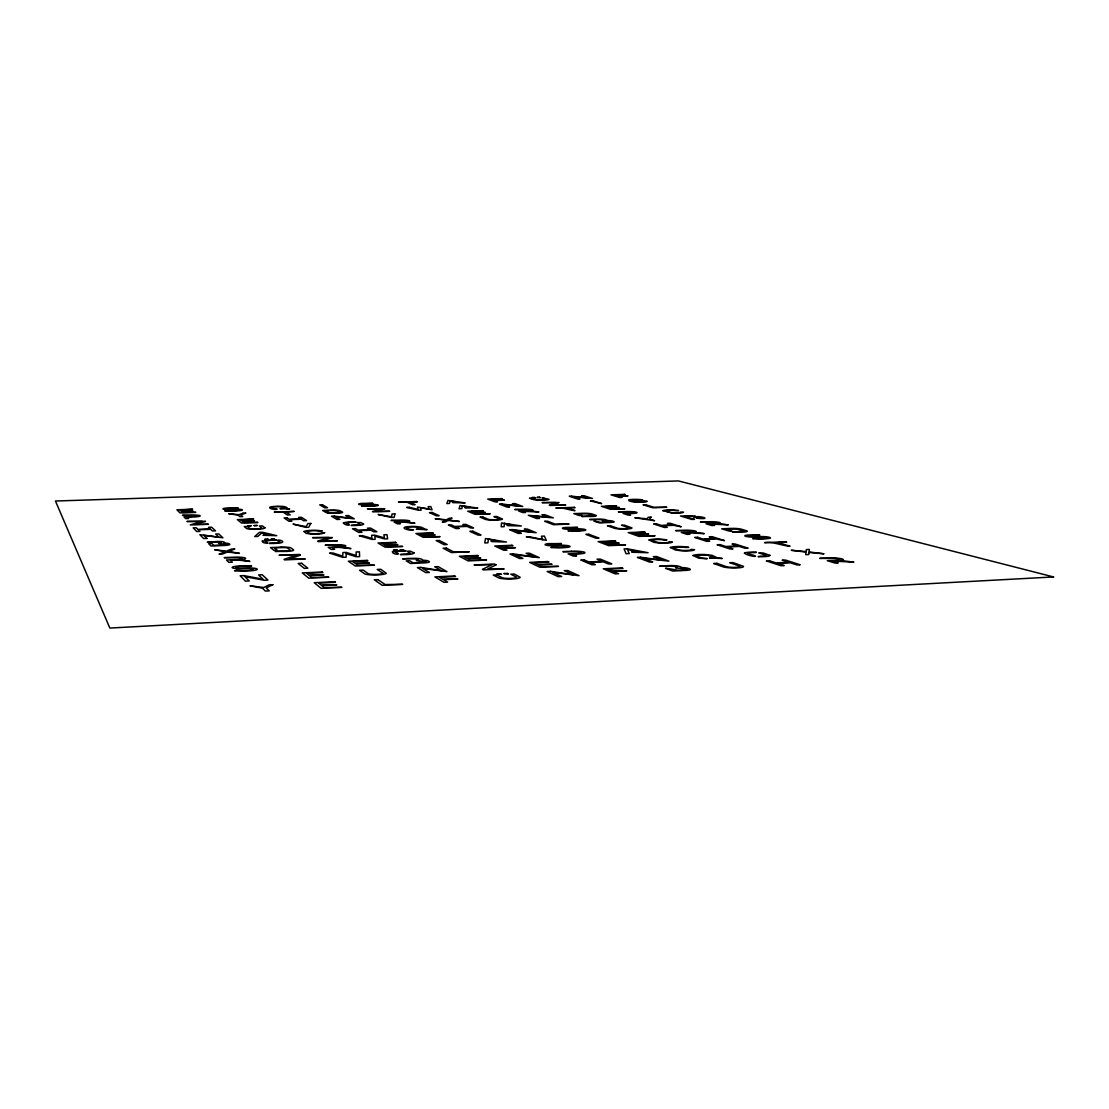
<?xml version="1.0" encoding="UTF-8"?>
<svg xmlns="http://www.w3.org/2000/svg" width="1109" height="1109" viewBox="0 0 1109 1109"><rect width="100%" height="100%" fill="white"/><g stroke="black" fill="none" stroke-linecap="round" stroke-linejoin="round"><path stroke-width="1.5" d="M695.024 516.129L695.301 516.849C701.04 515.74 712.893 519.816 696.854 518.222L702.219 518.014L693.832 517.307L692.293 515.948L684.322 516.253L694.525 519.345L691.822 519.456L680.469 516.004L695.038 516.115M239.364 509.904L236.092 510.584A8.068 0.984 -0.9 0 1 230.381 510.681L229.064 510.625A19.602 2.398 -0.9 0 1 226.569 510.487L224.683 510.847L225.64 510.916A13.738 1.677 -0.9 0 0 236.439 510.916L237.118 510.875A7.236 0.887 -0.9 0 0 242.386 509.793A7.236 0.887 -0.9 0 0 234.942 509.156L225.695 508.781L238.213 507.991L227.179 508.005A7.084 0.859 -0.9 0 0 223.172 509.1A7.084 0.859 -0.9 0 0 231.046 509.599L239.364 509.904M346.174 553.585L346.133 557.203L342.75 557.342L329.553 553.128L332.894 552.989L342.778 556.136L342.875 552.559L346.188 552.407L356.211 555.54L356.128 551.991L359.427 551.838L359.607 556.607L356.252 556.746L346.174 553.585M284.805 508.296L279.925 508.657L289.643 508.948L286.704 508.726C289.13 507.354 282.573 506.051 281.242 506.383A8.525 1.04 -0.7 0 0 271.123 506.771C265.952 507.839 275.309 510.487 277.195 509.059A5.808 0.707 -0.7 0 1 273.854 508.74L271.857 507.409A5.781 0.707 -0.7 0 1 275.947 506.702A5.781 0.707 -0.7 0 1 282.06 506.855L284.805 508.296M279.828 541.954L279.468 542.287A6.723 0.957 -0.9 0 1 272.315 543.008L269.224 543.41L270.665 543.465A9.967 1.428 -0.9 0 0 281.88 542.606C285.165 541.428 278.65 539.071 277.264 540.471L279.828 541.954M504.359 523.476L504.096 526.678L501.213 526.789L501.559 522.963L521.396 525.985L507.867 525.638L506.938 525.25L512.677 525.014L504.359 523.476M343.388 523.018C345.592 526.11 353.882 525.624 346.271 523.157A6.183 0.818 -0.5 0 1 354.367 522.311L355.961 521.965A9.122 1.206 -0.5 0 0 345.246 522.422L343.388 523.018M197.277 515.851L184.025 516.974L185.647 518.624L188.599 518.513L187.324 517.238L192.453 517.057A8.123 1.026 -1.1 0 0 200.188 515.754A8.123 1.026 -1.1 0 0 190.429 515.075L182.417 515.352L197.277 515.851M808.988 552.462L808.752 554.528L805.689 554.666L806.021 552.102L791.285 550.272L806.077 551.589L806.326 549.579L809.334 549.44L809.043 551.949L824.015 553.807L808.988 552.462M611.211 521.701L600.995 522.422L593.953 521.022L599.29 522.907L610.421 522.464A5.961 0.776 0.7 0 0 613.79 521.493L612.695 521.119A5.947 0.776 0.7 0 0 608.065 520.578L607.067 520.301A17.217 2.26 0.6 0 0 605.625 519.733A5.905 0.776 0.7 0 0 598.001 519.206L589.752 519.525L601.965 519.664L604.128 520.315L602.256 520.689L603.324 521.064L611.211 521.701M488.417 539.14L487.891 542.814L484.785 542.939L485.465 538.544L506.466 542.024L492.008 541.608L491.037 541.164L497.192 540.901L488.417 539.14M382.771 573.117L382.771 573.159A7.569 1.234 -0.5 0 1 376.838 574.365A7.569 1.234 -0.5 0 1 368.479 573.797L363.1 570.095L359.566 570.262L364.903 573.963A11.159 1.816 -0.5 0 0 376.741 574.961A11.159 1.816 -0.5 0 0 386.292 573.298L380.734 569.277L377.212 569.444L382.771 573.117M630.453 500.145C633.891 503.638 656.348 500.88 636.164 500.644L646.727 501.032A8.165 0.97 0.8 0 1 639.588 502.225C637.245 502.322 627.098 501.781 628.831 499.757A8.165 0.97 0.8 0 1 639.921 499.535L642.624 499.854L630.453 500.145M394.887 513.883L394.194 517.362L391.366 517.459L378.127 514.493L391.519 516.752L392.101 513.98L394.887 513.883M593.495 515.588L581.851 516.475L591.749 516.489A7.236 0.929 0.6 0 0 595.921 515.338L591.818 513.924A7.181 0.915 0.6 0 0 582.585 513.301L573.824 513.633L579.369 515.602L582.086 515.491L577.512 513.883L587.839 513.786L593.495 515.588M424.387 528.743L423.721 529.34L427.104 529.603L416.235 529.256L421.378 528.91L417.289 527.08A6.294 0.859 -0.2 0 0 410.482 526.9A6.294 0.859 -0.2 0 0 406.462 527.69L409.637 529.353A6.335 0.859 -0.2 0 0 413.532 529.742C411.536 531.183 400.529 528.577 405.242 526.983A9.288 1.261 -0.2 0 1 416.041 526.498L421.212 527.149L424.387 528.743M744.43 553.128C748.131 556.579 765.321 558.146 747.771 553.654A7.098 1.04 1.5 0 1 755.312 552.629L756.407 552.171A10.466 1.539 1.5 0 0 745.234 552.767L744.43 553.128M414.045 552.892L413.172 553.682A10.355 1.566 -0.3 0 1 401.957 554.625L400.404 554.555L403.413 554.126A6.987 1.054 -0.3 0 0 410.427 553.363L407.142 551.339L410.067 551.09L414.045 552.892M304.032 531.474L306.25 533.346L310.728 534.039A9.551 1.317 -0.7 0 0 322.234 533.637L324.771 532.667L321.707 532.777A6.474 0.887 -0.7 0 1 316.62 533.679A6.474 0.887 -0.7 0 1 309.48 533.29L306.999 531.627A6.432 0.887 -0.7 0 1 312.239 530.726A6.432 0.887 -0.7 0 1 319.198 531.128L322.262 531.003L317.271 530.352A9.496 1.303 -0.7 0 0 306.07 530.837L304.032 531.474M462.522 505.967L461.746 508.684L459.057 508.781L460.041 505.524L477.799 508.102L465.392 507.797L464.602 507.465L469.925 507.27L462.522 505.967M634.154 512.538L623.092 513.439L627.93 515.033L630.605 514.923L626.821 513.689L631.478 513.509A7.888 0.984 0.8 0 0 636.455 512.261A7.888 0.984 0.8 0 0 625.573 511.609L618.323 511.873L634.154 512.538M450.379 500.88L449.45 503.458L446.83 503.555L447.967 500.45L465.142 502.904L453.054 502.627L452.306 502.308L457.504 502.127L450.379 500.88M262.306 541.04C261.696 543.687 270.236 543.313 267.089 542.564L265.37 541.206A6.723 0.957 -0.9 0 1 274.45 540.222L276.474 539.833L262.306 541.04M264.94 527.842L264.815 528.12A9.385 1.261 -0.9 0 1 256.221 529.284A9.385 1.261 -0.9 0 1 246.697 528.577L244.285 526.581L247.307 526.47L249.747 528.466A6.363 0.859 -0.9 0 0 256.539 528.854A6.363 0.859 -0.9 0 0 261.932 528.023L259.409 526.013L262.431 525.902L264.94 527.842M693.07 555.512L698.822 558.215L707.182 558.631A7.167 1.081 1.3 0 1 702.274 558.146L696.327 556.039A7.125 1.067 1.3 0 1 699.696 555.054A7.125 1.067 1.3 0 1 707.597 555.276L714.875 557.799L709.524 558.021L722.195 558.451L718.036 558.118L712.061 555.346L705.366 554.542A10.522 1.58 1.3 0 0 693.957 555.138L693.07 555.512M363.558 524.113L362.643 524.751A9.191 1.22 -0.5 0 1 352.523 525.486L351.165 525.43L353.91 525.098A6.197 0.832 -0.5 0 0 360.259 524.488L357.029 522.519L360.855 522.589L363.558 524.113M769.868 555.359L769.66 555.761A10.549 1.553 1.6 0 1 759.72 556.704L758.071 556.635L760.483 556.205A7.111 1.054 1.6 0 0 766.444 555.429L758.764 552.892L763.2 552.975L769.868 555.359M670.335 547.513L675.658 550.05L681.591 550.826A10.231 1.497 1.2 0 0 693.194 550.369L694.581 549.648L691.17 549.385A6.931 1.012 1.2 0 1 687.275 550.411A6.931 1.012 1.2 0 1 679.013 549.981L673.44 548.012A6.89 0.998 1.1 0 1 677.599 547.028A6.89 0.998 1.1 0 1 685.709 547.499L688.744 547.361L682.326 546.598A10.175 1.483 1.1 0 0 671.222 547.167L670.335 547.513M310.853 523.462L308.704 527.26L305.696 527.371L293.053 524.127L306.139 526.595L307.886 523.573L310.853 523.462M361.312 504.013L370.517 504.456A7.014 0.859 -0.3 0 1 378.183 505.066A7.014 0.859 -0.3 0 1 373.719 506.092L373.095 506.134A13.294 1.622 -0.4 0 1 362.56 506.134L361.589 506.078L363.197 505.718A18.992 2.301 -0.3 0 0 365.72 505.856L367.037 505.912A7.805 0.957 -0.4 0 0 372.541 505.815L375.41 505.33L366.996 504.872A6.862 0.832 -0.4 0 1 359.011 504.401A6.862 0.832 -0.4 0 1 362.213 503.361L372.971 503.347L361.312 504.013M546.39 499.244L538.392 499.812L529.464 498.149L533.748 499.66A8.123 0.97 0.4 0 0 542.8 500.201A8.123 0.97 0.4 0 0 549.01 499.327L542.01 497.705L546.377 499.23M649.07 539.986L654.033 542.37L659.716 543.105A9.898 1.414 1 0 0 671 542.675L672.414 541.996L669.129 541.76A6.709 0.957 1 0 1 665.261 542.717A6.709 0.957 1 0 1 657.29 542.301L652.05 540.457A6.668 0.943 1 0 1 656.168 539.542A6.668 0.943 1 0 1 663.986 539.972L666.953 539.847L660.784 539.14A9.842 1.4 1 0 0 649.957 539.667L649.07 539.986M662.932 510.667L672.414 513.065A8.692 1.081 1 0 0 682.285 512.746L683.491 512.219L680.607 512.039A5.892 0.735 1 0 1 677.252 512.774A5.892 0.735 1 0 1 670.252 512.455L665.663 511.069A5.864 0.721 0.9 0 1 669.129 510.32A5.864 0.721 0.9 0 1 676.019 510.667L678.611 510.57L673.177 510.015A8.65 1.067 0.9 0 0 663.695 510.417L662.932 510.667M565.424 528.147L576.112 528.799A7.832 1.067 0.6 0 1 585.344 529.561A7.832 1.067 0.6 0 1 581.532 530.851L580.88 530.892A14.847 2.024 0.6 0 1 569.111 530.892L567.96 530.823L569.361 530.379A21.196 2.87 0.6 0 0 572.327 530.559L573.866 530.615A8.72 1.192 0.6 0 0 579.91 530.504L582.544 529.88L572.646 529.312A7.652 1.04 0.5 0 1 563.22 528.73A7.652 1.04 0.5 0 1 565.618 527.427L577.595 527.399L565.424 528.147M530.157 510.14L518.762 511.027L522.796 512.58L525.486 512.483L522.339 511.277L538.946 511.984L530.74 510.861A7.777 0.97 0.3 0 0 531.613 509.627A7.777 0.97 0.3 0 0 522.117 509.239L514.798 509.502L530.157 510.14M425.953 561.819L413.144 562.831L409.581 560.724L406.199 560.877L410.621 563.511L424.262 562.887A7.028 1.095 -0.2 0 0 429.225 561.528L428.296 561.002A7.014 1.095 -0.2 0 0 423.347 560.253L422.432 559.879A20.322 3.161 -0.3 0 0 421.295 559.075A6.959 1.081 -0.2 0 0 412.811 558.354L402.733 558.797L403.593 559.31C400.806 558.007 425.745 558.714 416.346 560.419L425.953 561.819M651.025 517.141L649.375 519.054L654.546 520.717L634.819 517.778L646.991 518.776L648.321 517.251L651.025 517.141M748.02 535.758L759.485 536.534A8.193 1.123 1.5 0 1 769.632 537.352A8.193 1.123 1.5 0 1 766.776 538.724L766.139 538.78A15.526 2.135 1.4 0 1 753.995 538.78L752.748 538.697L753.829 538.225A22.166 3.022 1.4 0 0 757.045 538.419L758.667 538.489A9.122 1.248 1.5 0 0 764.808 538.35L765.654 538.253A5.046 0.693 1.5 0 0 766.139 537.38A5.046 0.693 1.5 0 0 759.901 537.006L756.338 537.089A7.999 1.095 1.4 0 1 746.135 536.479A7.999 1.095 1.4 0 1 747.535 535.079L759.845 535.051L748.02 535.758M261.752 532.93L257.856 536.423L254.696 536.548L259.423 532.362L262.528 532.251L276.737 535.675L262.972 535.287L268.697 534.607L261.752 532.93M406.781 521.147L394.208 522.131L397.493 523.85L400.404 523.739L397.826 522.408L403.745 522.173L414.918 523.185L406.227 522.006L406.948 521.937A8.193 1.081 -0.2 0 0 408.639 520.578A8.193 1.081 -0.2 0 0 398.866 520.149L390.978 520.44L406.781 521.147M339.798 512.358L327.252 513.231L337.011 513.245A7.153 0.901 -0.5 0 0 342.501 512.122L340.089 510.75A7.098 0.887 -0.5 0 0 331.674 510.14L322.622 510.459L325.824 512.372L328.624 512.275L325.977 510.708L333.365 510.459L336.942 510.722L339.798 512.358M686.762 569.416C679.609 571.884 672.484 568.709 665.525 568.265L672.747 571.052L686.097 570.386A7.264 1.151 1.2 0 0 689.784 568.945L688.301 568.39A7.25 1.151 1.2 0 0 682.451 567.6L681.134 567.198A20.974 3.313 1.1 0 0 679.152 566.366A7.195 1.123 1.2 0 0 669.711 565.59L659.855 566.075C655.71 566.574 683.893 565.313 675.464 567.78L686.762 569.416M744.236 531.211L732.384 532.07L742.975 532.084A7.818 1.054 1.3 0 0 746.593 530.767L741.145 529.145A7.763 1.04 1.3 0 0 730.803 528.425L721.696 528.813L729.084 531.059L731.898 530.934L725.813 529.09L736.778 528.979L744.236 531.211M392.503 551.575C391.532 554.971 404.203 554.944 395.151 552.157A6.973 1.054 -0.3 0 1 404.078 551.076L405.963 550.646L392.503 551.575M226.541 544.547L213.829 545.42L211.999 543.576L208.714 543.715L210.987 546.016L224.198 545.476A6.64 0.957 -1.2 0 0 229.813 544.283L229.327 543.826A6.626 0.943 -1.2 0 0 225.224 543.174L223.976 543.147L224.642 542.842A19.255 2.731 -1.2 0 0 224.143 542.149A6.585 0.929 -1.2 0 0 216.699 541.511L207.383 542.343C205.456 541.317 228.357 541.719 218.556 543.313L226.541 544.547M447.953 520.454L445.153 522.034L442.297 522.145L445.804 520.176L435.144 518.776L446.497 519.788L449.242 518.25L452.056 518.139L448.632 520.066L459.445 521.48L447.953 520.454M496.014 564.828L487.6 569.097L504.151 568.931L483.482 569.901L482.429 569.347L492.091 564.703L474.084 564.952L494.406 564.01L496.014 564.828M272.828 584.693L266.257 587.992L269.251 590.889L265.37 591.083L262.417 588.186L249.982 585.788L263.748 587.52L269.03 584.873L272.828 584.693M717.273 522.991L706.059 523.795L711.77 525.527L714.543 525.416L710.065 524.058L728.294 524.862L718.549 523.6A8.304 1.081 1.2 0 0 718.327 522.214A8.304 1.081 1.2 0 0 707.902 521.771L700.417 522.076L717.273 522.991M558.784 502.543L553.155 505.039L565.729 504.942L550.189 505.496L549.274 505.177L555.775 502.474L542.065 502.613L558.784 502.543M227.428 552.005L222.424 554.056L219.014 554.209L225.293 551.63L214.689 549.801L226.541 551.118L231.462 549.107L234.803 548.969L228.676 551.492L239.447 553.336L227.428 552.005M243.01 513.217L238.892 514.687L228.704 513.717L237.853 515.061L239.863 516.669L242.76 516.558L240.722 514.95L245.865 513.107L243.01 513.217M300.345 555.179L289.172 559.144L305.28 558.991L284.625 559.893L284.001 559.38L296.63 555.068L279.066 555.304L299.375 554.431L300.345 555.179M332.34 537.546L322.414 540.984L337.372 540.845L318.297 541.636L317.645 541.178L328.888 537.463L312.558 537.657L332.34 537.546M384.657 508.726L376.63 511.374L389.716 511.277L373.137 511.873L372.485 511.526L381.607 508.657L367.315 508.809L384.657 508.726M552.379 547.028L550.84 547.527L552.06 547.624A15.914 2.329 0.5 0 0 564.689 547.624L565.396 547.569A8.401 1.234 0.5 0 0 569.582 546.085A8.401 1.234 0.5 0 0 559.74 545.212L555.013 545.365A5.129 0.749 0.5 0 1 548.678 544.907A5.129 0.749 0.5 0 1 550.91 543.964L561.431 543.604L548.608 543.632A8.207 1.192 0.5 0 0 545.919 545.129A8.207 1.192 0.5 0 0 555.983 545.808L559.768 545.697A5.171 0.762 0.5 0 1 565.923 546.113A5.171 0.762 0.5 0 1 564.647 547.056L563.677 547.167A9.343 1.372 0.5 0 1 557.189 547.305L555.554 547.222A22.707 3.299 0.5 0 1 552.379 547.028M205.428 521.382L194.463 524.363L208.478 524.252L190.291 524.931L202.24 521.299L186.908 521.48L205.428 521.382M236.938 570.151L234.54 570.747L235.773 570.858A17.578 2.772 -1.2 0 0 249.636 570.858L250.495 570.788A9.274 1.469 -1.2 0 0 257.177 569.014A9.274 1.469 -1.2 0 0 247.57 567.974L242.178 568.155A5.656 0.887 -1.2 0 1 235.857 567.614A5.656 0.887 -1.2 0 1 239.613 566.491L251.674 566.047L237.562 566.075A9.066 1.414 -1.2 0 0 232.516 567.891A9.066 1.414 -1.2 0 0 242.608 568.681L246.919 568.557A5.711 0.901 -1.2 0 1 253.102 569.056A5.711 0.901 -1.2 0 1 250.384 570.178L249.165 570.303A10.328 1.622 -1.2 0 1 241.845 570.47L240.154 570.386A25.063 3.923 -1.1 0 1 236.938 570.151M841.689 560.433L840.996 560.53L853.861 562.138L832.124 561.071L838.196 562.915L835.049 563.067L827.272 560.697L837.406 560.211A6.266 0.929 1.9 0 0 838.57 558.95A6.266 0.929 1.9 0 0 829.851 558.479L819.648 558.381L828.16 557.966A9.787 1.442 1.9 0 1 840.539 558.562A9.787 1.442 1.9 0 1 841.689 560.433M694.289 532.278L704.284 533.637L685.417 532.777L689.909 534.247L687.026 534.372L681.286 532.486L690.574 532.098A5.517 0.749 1.1 0 0 692.252 531.1A5.517 0.749 1.1 0 0 684.697 530.712L675.617 530.629L683.435 530.31A8.609 1.164 1.1 0 1 694.206 530.781A8.609 1.164 1.1 0 1 694.289 532.278M342.473 547.07L341.641 547.153L350.957 548.608L338.813 547.361L332.159 547.638L334.585 549.302L331.3 549.44L328.209 547.305L338.786 546.862A5.85 0.859 -0.6 0 0 342.196 545.739A5.85 0.859 -0.6 0 0 334.738 545.309L325.173 545.212L334.045 544.838A9.149 1.331 -0.6 0 1 344.788 545.378A9.149 1.331 -0.6 0 1 342.473 547.07M241.61 559.712L240.695 559.809L249.885 561.417L237.645 560.031L230.506 560.35L232.349 562.194L228.828 562.346L226.499 559.976L237.811 559.49A6.197 0.943 -1.2 0 0 241.887 558.243A6.197 0.943 -1.2 0 0 234.235 557.758L224.198 557.661L233.708 557.245A9.69 1.469 -1.2 0 1 244.784 557.841A9.69 1.469 -1.2 0 1 241.61 559.712M1053.55 576.943L109.846 628.068L55.45 501.018L678.417 480.932L1053.55 576.943M334.71 581.712L314.235 582.696L321.111 588.338L341.96 587.313L324.119 587.52L321.79 585.621L336.831 584.887L321.014 584.997L318.727 583.14L335.5 582.322L334.71 581.712M377.961 579.633L374.301 579.813L382.286 585.33L402.706 584.332L385.1 584.526L377.961 579.633M454.538 575.945L434.908 576.888L443.988 582.294L447.634 582.128L443.531 579.702L457.92 578.995L442.505 579.092L439.497 577.318L455.563 576.541L454.538 575.945M500.353 573.741L496.846 573.908L501.462 574.323L500.353 573.741M507.326 573.408L503.846 573.575L508.463 573.991L507.326 573.408M550.563 571.329L547.139 571.495L558.16 576.68L561.653 576.514L552.753 572.355L579.05 575.654L567.669 570.511L564.259 570.664L573.284 574.781L550.563 571.329M621.692 567.905L603.241 568.792L615.218 573.88L618.628 573.713L613.235 571.426L626.765 570.775L611.891 570.872L607.912 569.18L623.022 568.46L621.692 567.905M716.885 563.33L713.669 563.483L723.553 566.99A10.965 1.705 1.5 0 0 736.321 567.947A10.965 1.705 1.5 0 0 743.474 566.366L732.966 562.554L729.764 562.707L739.883 566.228A7.43 1.151 1.5 0 1 735.655 567.364A7.43 1.151 1.5 0 1 726.811 566.824L716.885 563.33M769.563 560.794L766.402 560.946L780.986 565.729L784.202 565.562L777.631 563.427L790.343 562.804L797.011 564.938L800.199 564.786L785.324 560.031L782.178 560.184L788.707 562.277L776.009 562.887L769.563 560.794M496.763 574.864L493.255 575.03L498.828 577.969A11.298 1.871 0.3 0 0 511.332 579.009A11.298 1.871 0.3 0 0 520.176 577.29L514.271 574.018L510.778 574.185L516.544 577.151A7.652 1.261 0.3 0 1 511.138 578.385A7.652 1.261 0.3 0 1 502.377 577.803L496.763 574.864M243.869 575.613L240.182 575.793L245.436 581.158L249.206 580.977L244.923 576.666L264.192 580.27L267.934 580.09L262.251 574.767L258.591 574.933L263.055 579.189L243.869 575.613M322.123 571.994L302.3 572.909L308.704 578.163L328.874 577.207L311.657 577.401L309.48 575.64L324.022 574.947L308.759 575.058L306.625 573.311L322.858 572.563L322.123 571.994M420.879 567.42L417.414 567.586L425.842 572.632L429.377 572.466L422.557 568.418L446.955 571.634L438.152 566.616L434.714 566.782L441.673 570.775L420.879 567.42M547.874 561.542L529.617 562.388L539.944 567.24L558.506 566.352L542.162 566.533L538.669 564.897L552.06 564.273L537.518 564.356L534.081 562.762L549.038 562.069L547.874 561.542M584.041 559.865L580.769 560.017L591.929 564.772L595.256 564.62L590.224 562.485L603.365 561.875L608.494 563.996L611.794 563.829L600.316 559.116L597.072 559.269L602.09 561.348L588.976 561.958L584.041 559.865M640.586 557.245L637.384 557.397L649.458 562.055L652.702 561.903L642.97 558.16L668.893 561.14L656.528 556.51L653.34 556.663L663.168 560.35L640.586 557.245M301.662 563.303L298.169 563.455L304.268 568.362L307.817 568.196L301.662 563.303M367.176 560.378L348.365 561.223L355.324 566.034L374.454 565.16L358.027 565.327L355.656 563.719L369.463 563.095L354.88 563.178L352.565 561.598L367.966 560.904L367.176 560.378M477.438 555.47L459.362 556.274L468.178 560.891L486.56 560.059L470.535 560.225L467.554 558.673L480.807 558.077L466.556 558.16L463.631 556.635L478.436 555.969L477.438 555.47M513.231 553.862L510.001 554.015L519.65 558.548L522.935 558.409L515.144 554.763L539.307 557.661L529.353 553.155L526.137 553.294L534.025 556.898L513.231 553.862M571.606 551.27L562.901 551.658L572.771 551.755A5.989 0.901 0.6 0 1 581.171 552.324A5.989 0.901 0.6 0 1 576.874 553.46L568.085 553.862L573.381 556.108L576.597 555.956L572.466 554.209L578.052 553.959A9.357 1.4 0.6 0 0 584.36 552.185A9.357 1.4 0.6 0 0 571.606 551.27M627.209 548.789L624.104 548.927L626.072 553.71L629.233 553.571L627.542 549.565L637.772 551.492L631.506 551.783L632.782 552.268L648.113 552.712L627.209 548.789M720.115 544.644L717.121 544.769L729.944 548.983L732.98 548.844L727.213 546.959L739.246 546.418L745.109 548.29L748.131 548.151L735.031 543.978L732.065 544.103L737.804 545.947L725.785 546.487L720.115 544.644M785.158 541.733L764.628 542.648C773.389 541.552 781.512 545.628 790.065 546.252L777.88 542.578L786.669 542.19L785.158 541.733M396.703 549.967L393.459 550.106L397.535 550.452L396.703 549.967M403.205 549.69L399.961 549.828L404.036 550.175L403.205 549.69M446.359 548.096L443.156 548.234L451.432 552.573L469.273 551.797L453.733 551.949L446.359 548.096M511.97 545.281L494.739 546.016L503.805 550.272L507.007 550.133L502.904 548.234L515.546 547.68L501.892 547.763L498.884 546.349L512.996 545.739L511.97 545.281M614.677 540.859L598.084 541.58L608.73 545.67L625.573 544.935L610.602 545.073L607.011 543.701L619.169 543.174L605.819 543.244L602.284 541.899L615.869 541.303L614.677 540.859M697.616 537.297L694.691 537.421L706.752 541.372L709.718 541.247L704.284 539.473L716.012 538.96L724.468 540.596L712.144 536.673L709.247 536.798L714.653 538.53L702.94 539.029L697.616 537.297M281.284 547.139L270.541 547.583L273.757 550.23L277.084 550.092L274.408 547.915L281.866 547.61A5.032 0.735 -0.9 0 1 287.716 548.109L290.156 550.022A5.074 0.749 -0.9 0 1 286.094 550.951L275.184 551.409L286.704 551.436A8.456 1.248 -0.9 0 0 293.483 549.87L291.002 547.971A8.387 1.234 -0.9 0 0 281.284 547.139M395.442 542.287L378.044 543.008L385.017 547.167L402.692 546.418L387.443 546.557L385.086 545.171L397.854 544.63L384.31 544.713L381.981 543.327L396.232 542.745L395.442 542.287M439.261 540.471L436.156 540.596L444.044 544.671L447.204 544.533L439.261 540.471M529.381 536.714L526.373 536.839L546.293 540.333L544.367 536.091L541.372 536.215L542.869 539.598L529.381 536.714M588.837 534.247L585.899 534.372L596.018 538.225L598.999 538.101L588.837 534.247M644.121 531.946L628.235 532.611L638.978 536.409L655.086 535.716L640.697 535.855L637.079 534.58L648.723 534.094L635.873 534.15L632.31 532.902L645.327 532.362L644.121 531.946M568.071 523.725L555.359 524.224L547.416 521.175L544.616 521.285L553.53 524.723L569.097 524.1L568.071 523.725M206.884 538.433L203.668 538.558L199.87 534.677L218.889 537.144L215.659 534.067L218.806 533.942L222.909 537.796L203.793 535.328L206.884 538.433M361.7 532.306L358.651 532.431L352.51 528.743L355.504 528.633L358.235 530.254L370.281 529.783L367.467 528.175L370.461 528.05L376.88 531.71L373.844 531.835L370.988 530.185L358.928 530.657L361.7 532.306M458.918 528.466L455.965 528.577L448.41 525.028L451.308 524.904L454.662 526.47L466.307 526.013L462.883 524.46L465.766 524.349L473.571 527.884L470.646 527.995L467.166 526.415L455.508 526.872L458.918 528.466M267.948 539.21L264.746 539.334L268.489 539.653L267.948 539.21M274.311 538.946L271.123 539.085L274.88 539.39L274.311 538.946M362.393 535.647L359.302 535.772L372.028 539.431L375.161 539.307L374.828 536.174L384.532 538.919L387.637 538.794L386.986 534.663L383.922 534.788L384.379 537.879L374.717 535.162L371.64 535.287L371.931 538.378L362.393 535.647M432.51 532.833L415.903 533.498L423.222 537.338L440.079 536.645L425.468 536.784L422.986 535.495L435.172 534.995L422.169 535.065L419.743 533.803L433.342 533.249L432.51 532.833M472.864 531.211L469.897 531.336L478.007 535.092L481.029 534.968L472.864 531.211M512.621 529.617L509.696 529.742L518.402 533.443L521.369 533.318L514.354 530.352L536.16 532.722L527.205 529.035L524.294 529.145L531.405 532.084L512.621 529.617M610.283 525.694L607.455 525.805L614.705 528.383A9.316 1.261 0.8 0 0 625.31 529.076A9.316 1.261 0.8 0 0 631.991 527.926L624.339 525.125L621.539 525.236L628.955 527.829A6.307 0.846 0.8 0 1 624.935 528.66A6.307 0.846 0.8 0 1 617.561 528.272L610.283 525.694M656.417 523.836L653.645 523.947L664.374 527.468L667.188 527.357L662.364 525.777L673.51 525.333L681.203 526.789L670.252 523.282L667.493 523.393L672.304 524.945L661.158 525.389L656.417 523.836M210.239 528.91L197.873 529.381L196.279 527.773L193.202 527.884L196.792 531.544L199.911 531.419L198.275 529.783L210.668 529.312L212.373 530.948L215.479 530.823L211.611 527.191L208.561 527.316L210.239 528.91M539.459 518.416L536.701 518.527L528.272 515.269L548.775 517.335L541.899 514.756L544.616 514.659L553.266 517.889L532.68 515.81L539.459 518.416M253.545 519.04L237.395 519.636L241.526 523.018L257.912 522.422L244.049 522.533L242.649 521.396L254.488 520.953L242.178 521.022L240.792 519.899L253.545 519.04M287.009 517.82L284.126 517.931L288.936 521.258L291.875 521.161L289.699 519.664L301.343 519.234L303.589 520.717L306.514 520.606L301.44 517.293L298.571 517.39L300.775 518.86L289.158 519.289L287.009 517.82M334.363 516.087L331.508 516.198L337.011 519.483L339.895 519.372L335.459 516.739L354.284 518.832L348.559 515.574L345.717 515.671L350.264 518.277L334.363 516.087M432.233 512.51L429.474 512.621L436.336 515.796L439.122 515.685L432.233 512.51M482.609 510.681L467.721 511.221L475.096 514.354L490.178 513.8L477.009 513.897L474.527 512.843L485.423 512.455L473.695 512.497L471.242 511.471L483.427 511.013L482.609 510.681M574.143 507.34L555.817 508.005C562.485 506.952 568.529 510.168 574.975 510.653L567.254 507.95L575.1 507.672L574.143 507.34M615.564 505.829L601.397 506.342L610.518 509.322L624.866 508.795L612.099 508.892L609.035 507.894L619.404 507.506L608.009 507.562L604.987 506.577L616.59 506.148L615.564 505.829M645.59 504.734L643.04 504.817L652.688 507.756L666.814 507.243L654.171 507.34L645.59 504.734M251.119 525.708L248.097 525.818L251.119 525.708M257.149 525.486L254.141 525.597L257.149 525.486M482.789 516.988L480.017 517.085L485.603 519.469A8.927 1.164 0.2 0 0 495.418 520.121A8.927 1.164 0.2 0 0 502.488 519.054L496.652 516.461L493.893 516.558L499.618 518.957A6.044 0.79 0.2 0 1 495.293 519.733A6.044 0.79 0.2 0 1 488.404 519.359L482.789 516.988M192.509 509.253L176.913 509.793L179.977 512.885L195.794 512.33L182.514 512.441L181.474 511.401L192.897 510.999L181.127 511.055L180.102 510.029L192.509 509.253M322.442 504.775L319.739 504.872L324.771 507.825L327.515 507.728L322.442 504.775M416.79 501.531L398.436 502.155L406.989 502.197L412.493 504.747L415.154 504.664L409.623 502.114L417.483 501.836L416.79 501.531M501.712 498.606L487.738 499.092L494.961 501.864L497.539 501.781L494.281 500.533L504.512 500.173L493.477 500.228L491.079 499.3L502.516 498.911L501.712 498.606M534.455 497.484L531.946 497.567L535.314 497.775L534.455 497.484M539.459 497.303L536.964 497.387L540.319 497.608L539.459 497.303M571.759 496.194L569.291 496.277L577.512 498.981L580.021 498.898L573.395 496.721L592.483 498.454L584.083 495.765L581.615 495.848L588.297 497.996L571.759 496.194M624.339 494.378L610.99 494.85L619.723 497.497L622.177 497.414L618.254 496.222L628.027 495.889L617.283 495.931L614.386 495.058L625.31 494.669L624.339 494.378M293.954 511.401L274.242 512.108L283.225 512.15L287.37 514.964L290.211 514.853L286.039 512.053L293.954 511.401M409.36 507.312L406.67 507.409L418.481 510.237L421.198 510.14L420.38 507.728L432.066 509.752L430.805 506.563L428.143 506.647L429.044 509.045L417.428 507.035L418.204 509.433L409.36 507.312M502.017 504.041L499.41 504.124L506.979 507.049L509.613 506.952L503.514 504.609L522.769 506.48L515.006 503.583L512.413 503.666L518.582 505.995L502.017 504.041M592.899 500.811L590.376 500.908L601.646 503.638L592.899 500.811"/></g></svg>
